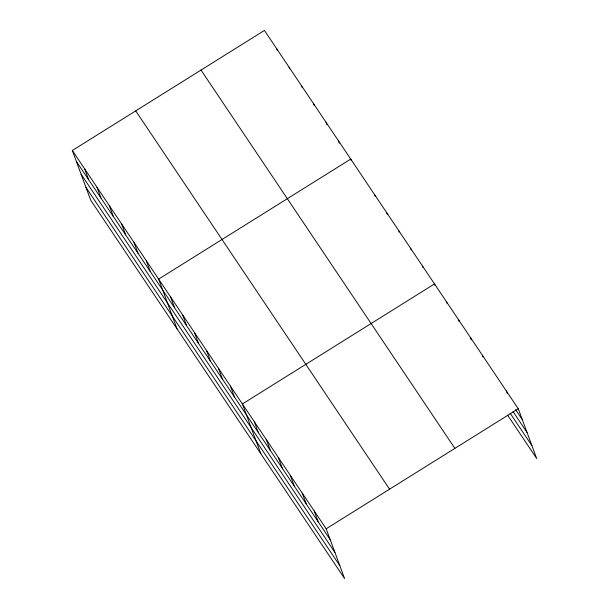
<?xml version="1.0" encoding="UTF-8"?>
<svg xmlns="http://www.w3.org/2000/svg" width="609" height="609" viewBox="0 0 609 609"><rect width="100%" height="100%" fill="white"/><g stroke="black" fill="none" stroke-linecap="round" stroke-linejoin="round"><path stroke-width="0.91" d="M72.319 150.492L326.18 528.795L344.587 578.55L90.726 200.239L72.319 150.492L264.413 30.45L518.274 408.761L536.681 458.508L507.541 415.087M326.18 528.795L518.274 408.761M515.541 409.575L522.309 419.654M512.999 411.539L527.051 432.474M510.083 413.123L531.939 445.689M201.023 70.065L454.885 448.376M135.708 110.876L389.577 489.187M76.346 161.385L330.215 539.688M81.088 174.204L334.958 552.515M85.976 187.42L339.845 565.723M506.307 390.925L507.244 393.437M482.374 355.253L482.998 356.935M470.407 337.424L471.336 339.936M458.44 319.588L459.057 321.263M446.473 301.752L447.09 303.427M435.123 285.591L434.506 283.916L242.405 403.957L260.812 453.705M422.532 266.08L423.156 267.762M410.565 248.251L411.189 249.926M398.598 230.415L399.222 232.09M386.631 212.579L387.248 214.254M374.664 194.743L375.281 196.418M351.347 160.753L350.731 159.078L158.629 279.112L177.036 328.868M338.398 140.702L339.327 143.214M326.066 122.325L326.995 124.837M313.734 103.949L314.358 105.623M301.402 85.572L302.026 87.254M289.077 67.203L289.694 68.878M276.745 48.827L277.361 50.501M314.214 510.966L318.241 521.86M302.247 493.13L306.274 504.024M290.28 475.294L294.307 486.188M278.313 457.458L282.34 468.351M266.346 439.622L270.373 450.515M254.372 421.793L258.406 432.687M230.438 386.121L234.473 397.015M218.471 368.285L222.498 379.179M206.504 350.449L210.531 361.343M194.537 332.621L198.564 343.514M182.571 314.784L186.598 325.678M170.596 296.948L174.631 307.842M146.305 260.736L150.332 271.629M133.972 242.367L137.999 253.26M121.64 223.99L125.667 234.884M109.308 205.614L113.343 216.507M96.976 187.237L101.01 198.131M84.651 168.86L88.678 179.754"/></g></svg>
